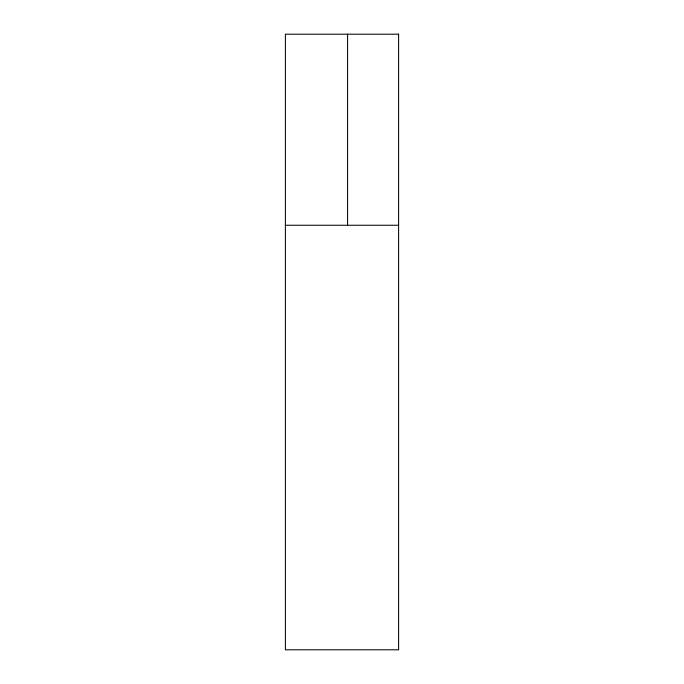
<?xml version="1.0" encoding="UTF-8"?>
<svg xmlns="http://www.w3.org/2000/svg" width="684" height="684" viewBox="0 0 684 684"><rect width="100%" height="100%" fill="white"/><g stroke="black" fill="none" stroke-linecap="round" stroke-linejoin="round"><path stroke-width="1.03" d="M285.39 225.25L398.61 225.25M347.583 34.2L347.583 225.506M398.61 34.2L285.39 34.2L285.39 649.8L398.61 649.8L398.61 34.2"/></g></svg>
